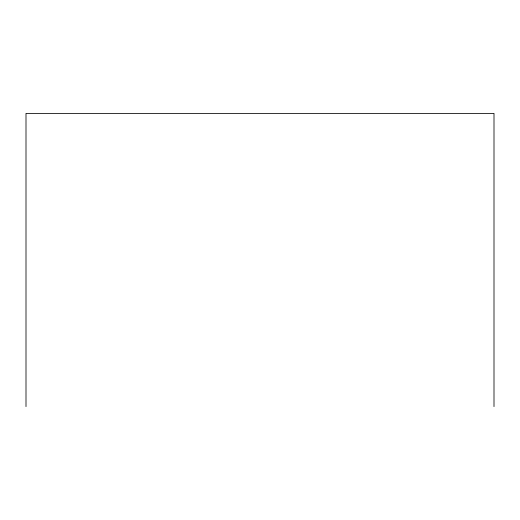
<?xml version="1.0" encoding="UTF-8"?>
<svg xmlns="http://www.w3.org/2000/svg" width="520" height="520" viewBox="0 0 520 520"><rect width="100%" height="100%" fill="white"/><g stroke="black" fill="none" stroke-linecap="round" stroke-linejoin="round"><path stroke-width="0.78" d="M494 406.601L494 113.399L26 113.399L26 406.601"/></g></svg>
